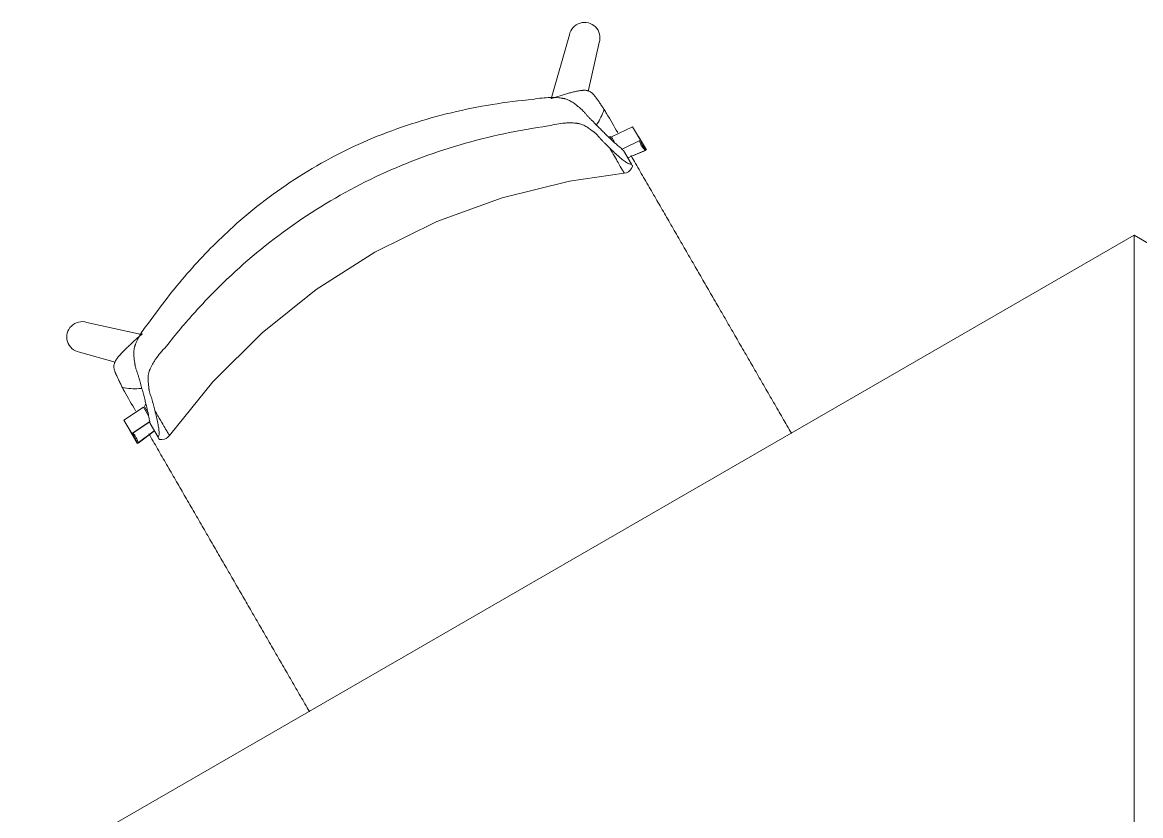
# Model space of a CAD drawing. Header units: millimetres. Extents: x 79795 to 317870, y -36033 to 97293.
# Drawn here: x 207039 to 207993, y 25088 to 25765 of the extents above; entities that cross this region are included whole.
import ezdxf

# ---------------------------------------------------------------- set-up
doc = ezdxf.new("R2010")
doc.units = ezdxf.units.MM
doc.header["$MEASUREMENT"] = 0
doc.layers.add('I-FURN', color=8, linetype='CONTINUOUS', lineweight=9)

msp = doc.modelspace()

# ---------------------------------------------------------------- linework, layer by layer
at = {"layer": 'I-FURN'}
for p, q in [((207505.79, 25754.57), (207490.3, 25700.09)), ((207521.77, 25706.35), (207531.1, 25748.16)), ((207541.64, 25667.49), (207559.56, 25676.26)), ((207559.56, 25676.26), (207566.23, 25664.72)), ((207542.31, 25664.43), (207540.81, 25667.04)), ((207544.6, 25662.38), (207541.64, 25667.49)), ((207571.37, 25656.46), (207564.71, 25668.01)), ((207566.23, 25664.72), (207550.6, 25657.07)), ((207551.77, 25656.07), (207558.58, 25644.26)), ((207555.47, 25649.66), (207571.37, 25656.46)), ((207555.51, 25649.59), (207570.53, 25656.01)), ((207554.34, 25637.02), (207556.03, 25637.87)), ((207556.03, 25637.87), (207557.22, 25638.79)), ((207557.22, 25638.79), (207558.69, 25640.53)), ((207558.69, 25640.53), (207559.62, 25642.47)), ((207448.32, 25615.57), (207505.72, 25629.74)), ((207505.72, 25629.74), (207552.51, 25636.55)), ((207552.51, 25636.55), (207554.34, 25637.02)), ((207392.78, 25595.27), (207448.32, 25615.57)), ((207339.75, 25569.09), (207392.78, 25595.27)), ((207987.32, 25583.58), (206991.42, 25008.56)), ((207987.34, 24473.58), (207987.32, 25583.58)), ((208983.24, 25008.61), (207987.32, 25583.58)), ((207987.32, 25583.58), (207987.34, 24473.58)), ((207289.87, 25537.33), (207339.75, 25569.09)), ((207243.73, 25500.38), (207289.87, 25537.33)), ((207140.85, 25498.92), (207094.33, 25509.28)), ((207201.85, 25458.66), (207243.73, 25500.38)), ((207087.92, 25483.97), (207118.46, 25475.3)), ((207164.73, 25412.67), (207201.85, 25458.66)), ((207143.37, 25437.55), (207146.33, 25432.44)), ((207125.98, 25425.97), (207142.54, 25437.1)), ((207142.54, 25437.1), (207146.96, 25429.44)), ((207132.65, 25414.42), (207125.98, 25425.97)), ((207147.9, 25424.68), (207132.65, 25414.42)), ((207147.92, 25424.58), (207133.48, 25414.87)), ((207148.2, 25423.07), (207155.02, 25411.27)), ((207130.56, 25417.39), (207137.22, 25405.84)), ((207137.22, 25405.84), (207151.83, 25416.79)), ((207138.06, 25406.29), (207151.9, 25416.67)), ((207158.2, 25409.31), (207156.06, 25409.47)), ((207160.44, 25409.71), (207158.2, 25409.31)), ((207161.84, 25410.28), (207160.44, 25409.71)), ((207163.41, 25411.32), (207161.84, 25410.28)), ((207164.73, 25412.67), (207163.41, 25411.32))]:
    msp.add_line(p, q, dxfattribs=at)
for centre, start, end in [((207518.66, 25752.21), 341.96621, 169.58244), ((207090.28, 25496.84), 71.98964, 259.60587)]:
    msp.add_arc(centre, 13.09, start, end, dxfattribs=at)
for centre, start_param, end_param in [((207582.12, 25668.93), 6.026179, 6.605675), ((207582.96, 25669.38), 6.026179, 6.605675), ((207113.57, 25413.81), 2.819103, 2.902745), ((207120.24, 25402.26), 2.819103, 3.398599), ((207121.08, 25402.71), 2.819103, 3.398599)]:
    msp.add_ellipse(centre, major_axis=(-15.06, -8.7), ratio=0.978487, start_param=start_param, end_param=end_param, dxfattribs=at)
for points, knots in [([(207490.59, 25700.33), (207492.86, 25701.06), (207496.52, 25702.24), (207500.86, 25703.56), (207503.3, 25704.28), (207505.12, 25704.8), (207506.79, 25705.26), (207508.34, 25705.67), (207509.95, 25706.07), (207511.71, 25706.47), (207513.56, 25706.84), (207515.34, 25707.13), (207516.77, 25707.28), (207517.87, 25707.34), (207518.66, 25707.34), (207519.47, 25707.3), (207520.56, 25707.18), (207521.85, 25706.87), (207523.22, 25706.3), (207524.37, 25705.56), (207525.36, 25704.71), (207526.32, 25703.71), (207527.11, 25702.78), (207527.66, 25702.08), (207527.97, 25701.67), (207528.21, 25701.35), (207528.45, 25701.04), (207528.76, 25700.62), (207529.28, 25699.9), (207530, 25698.89), (207530.69, 25697.88), (207531.26, 25697.04), (207531.71, 25696.38), (207532.17, 25695.69), (207532.78, 25694.77), (207533.85, 25693.15), (207534.76, 25691.76), (207535.35, 25690.85)], [0, 0, 0, 0, 0.125, 0.1875, 0.21875, 0.25, 0.28125, 0.3125, 0.34375, 0.375, 0.40625, 0.4375, 0.46875, 0.484375, 0.5, 0.515625, 0.53125, 0.5625, 0.59375, 0.625, 0.65625, 0.6875, 0.71875, 0.734375, 0.742188, 0.75, 0.757812, 0.765625, 0.78125, 0.8125, 0.84375, 0.859375, 0.875, 0.890625, 0.90625, 0.9375, 1, 1, 1, 1]), ([(207149, 25511.41), (207159.18, 25525.92), (207181.04, 25553.74), (207222.44, 25595.87), (207274.07, 25635.49), (207337.1, 25668.24), (207393.41, 25686.32), (207439.71, 25695.57), (207463.1, 25698.51), (207474.87, 25699.55)], [-1, -1, -1, -1, -0.863636, -0.727273, -0.545455, -0.363636, -0.181818, -0.090909, 0, 0, 0, 0]), ([(207474.87, 25699.55), (207477.5, 25700.04), (207482.51, 25700.8), (207488.17, 25701.21), (207492.33, 25701.24), (207495.26, 25701.1), (207497.55, 25700.88), (207499.07, 25700.65), (207499.92, 25700.51), (207500.54, 25700.4), (207501.15, 25700.27), (207501.94, 25700.08), (207503.25, 25699.7), (207504.97, 25699.05), (207506.81, 25698.12), (207508.46, 25697.1), (207509.97, 25696.01), (207511.37, 25694.92), (207512.48, 25694.02), (207513.25, 25693.41), (207513.69, 25693.08), (207514.02, 25692.83), (207514.35, 25692.59), (207514.77, 25692.26), (207515.46, 25691.68), (207516.37, 25690.85), (207517.33, 25689.85), (207518.51, 25688.52), (207519.6, 25687.19), (207520.71, 25685.88), (207521.61, 25684.92), (207522.54, 25683.97), (207523.77, 25682.71), (207525.91, 25680.56), (207528.86, 25677.6), (207532.14, 25674.3), (207535.25, 25671.2), (207538.26, 25668.23), (207541.09, 25665.51), (207543.71, 25663.09), (207545.32, 25661.68), (207546.09, 25661.04)], [0, 0, 0, 0, 0.035714, 0.071429, 0.089286, 0.107143, 0.125, 0.133929, 0.138393, 0.142857, 0.147321, 0.151786, 0.160714, 0.178571, 0.196429, 0.214286, 0.232143, 0.25, 0.267857, 0.276786, 0.28125, 0.285714, 0.290179, 0.294643, 0.303571, 0.321429, 0.339286, 0.357143, 0.392857, 0.410714, 0.428571, 0.446429, 0.464286, 0.5, 0.571429, 0.642857, 0.714286, 0.785714, 0.857143, 0.928571, 1, 1, 1, 1]), ([(207528.56, 25677.3), (207528.79, 25677.64), (207530.23, 25679.83), (207532.65, 25684.17), (207534.52, 25688.53), (207535.35, 25690.85)], [0.93933321, 0.93933321, 0.93933321, 0.93933321, 0.94444444, 0.97222222, 1, 1, 1, 1]), ([(207487.9, 25676.97), (207475.13, 25675.21), (207449.79, 25670.76), (207399.83, 25658.14), (207339.48, 25635.25), (207272.37, 25596.5), (207222.38, 25555.68), (207186.46, 25518.72), (207169.94, 25499.01), (207162.04, 25488.83)], [-1, -1, -1, -1, -0.9, -0.8, -0.6, -0.4, -0.2, -0.1, 0, 0, 0, 0]), ([(207540.04, 25658.16), (207538.87, 25659.29), (207537.11, 25661.01), (207535.06, 25663.04), (207533.9, 25664.21), (207533.02, 25665.09), (207532.19, 25665.96), (207531.21, 25667.11), (207530.29, 25668.25), (207529.28, 25669.39), (207528.43, 25670.24), (207527.6, 25670.96), (207526.95, 25671.46), (207526.55, 25671.75), (207526.24, 25671.97), (207525.92, 25672.2), (207525.49, 25672.5), (207524.73, 25673.06), (207523.61, 25673.91), (207522.17, 25674.97), (207520.61, 25676.02), (207518.91, 25677.01), (207517.03, 25677.9), (207515.3, 25678.51), (207514, 25678.84), (207513.22, 25678.99), (207512.62, 25679.09), (207512.01, 25679.18), (207511.19, 25679.29), (207509.7, 25679.44), (207507.47, 25679.56), (207504.63, 25679.55), (207500.62, 25679.32), (207495.19, 25678.62), (207490.41, 25677.6), (207487.9, 25676.97)], [0, 0, 0, 0, 0.125, 0.1875, 0.21875, 0.25, 0.28125, 0.3125, 0.375, 0.40625, 0.4375, 0.46875, 0.484375, 0.492188, 0.5, 0.507812, 0.515625, 0.53125, 0.5625, 0.59375, 0.625, 0.65625, 0.6875, 0.71875, 0.734375, 0.742188, 0.75, 0.757812, 0.765625, 0.78125, 0.8125, 0.84375, 0.875, 0.9375, 1, 1, 1, 1]), ([(207541.67, 25667.46), (207541.22, 25667.52), (207540.32, 25667.62), (207539.36, 25667.7), (207538.88, 25667.73)], [-0.8741323, -0.8741323, -0.8741323, -0.8741323, -0.6666667, -0.4718724, -0.4718724, -0.4718724, -0.4718724]), ([(207540.04, 25658.16), (207541.54, 25655.56), (207544.22, 25650.91), (207547.42, 25645.38), (207549.79, 25641.26), (207551.12, 25638.97), (207551.83, 25637.73), (207552.2, 25637.09), (207552.44, 25636.67), (207552.51, 25636.55), (207552.51, 25636.55)], [0, 0, 0, 0, 0.1111111, 0.2222222, 0.3333333, 0.4444444, 0.5, 0.5555556, 0.6111111, 0.6625707, 0.6625707, 0.6625707, 0.6625707]), ([(207558.25, 25651.6), (207558.6, 25651), (207560.23, 25648.18), (207563.15, 25643.11), (207567.05, 25636.35), (207570.92, 25629.66), (207575.97, 25620.91), (207582.15, 25610.2), (207588.27, 25599.6), (207593.23, 25591.02), (207597.01, 25584.46), (207600.83, 25577.86), (207605.84, 25569.17), (207612.07, 25558.39), (207619.51, 25545.5), (207627.08, 25532.39), (207634.66, 25519.25), (207642.14, 25506.29), (207648.4, 25495.46), (207653.44, 25486.73), (207657.26, 25480.11), (207661.07, 25473.51), (207666.1, 25464.81), (207672.32, 25454.03), (207678.56, 25443.22), (207683.6, 25434.49), (207687.42, 25427.88), (207691.22, 25421.29), (207693.77, 25416.87), (207695.07, 25414.63), (207695.12, 25414.53)], [-0.8977274, -0.8977274, -0.8977274, -0.8977274, -0.8928571, -0.875, -0.8571429, -0.8392857, -0.8214286, -0.7857143, -0.75, -0.7321429, -0.7142857, -0.6964286, -0.6785714, -0.6428571, -0.6071429, -0.5714286, -0.5357143, -0.5, -0.4642857, -0.4464286, -0.4285714, -0.4107143, -0.3928571, -0.3571429, -0.3214286, -0.3035714, -0.2857143, -0.2678571, -0.25, -0.2492433, -0.2492433, -0.2492433, -0.2492433]), ([(207146.74, 25430.47), (207146.39, 25432.45), (207145.68, 25435.77), (207144.43, 25440.85), (207143.36, 25444.95), (207142.23, 25449.19), (207141.01, 25453.67), (207139.93, 25457.71), (207139.01, 25461.05), (207138.43, 25463.19), (207137.91, 25464.87), (207137.34, 25466.49), (207136.73, 25468.09), (207136.16, 25469.78), (207135.78, 25471.12), (207135.51, 25472.32), (207135.36, 25473.21), (207135.29, 25473.74), (207135.24, 25474.14), (207135.19, 25474.55), (207135.12, 25475.1), (207134.98, 25476.07), (207134.76, 25477.48), (207134.51, 25479.24), (207134.33, 25481.09), (207134.27, 25483.03), (207134.38, 25485.09), (207134.67, 25486.91), (207135, 25488.23), (207135.23, 25489.01), (207135.43, 25489.6), (207135.64, 25490.19), (207135.94, 25491), (207136.51, 25492.42), (207137.45, 25494.52), (207138.81, 25497.13), (207140.9, 25500.72), (207144.09, 25505.41), (207147.26, 25509.38), (207149, 25511.41)], [0, 0, 0, 0, 0.142857, 0.214286, 0.285714, 0.357143, 0.428571, 0.5, 0.535714, 0.571429, 0.589286, 0.607143, 0.642857, 0.660714, 0.678571, 0.696429, 0.705357, 0.709821, 0.714286, 0.71875, 0.723214, 0.732143, 0.75, 0.767857, 0.785714, 0.803571, 0.821429, 0.839286, 0.848214, 0.852679, 0.857143, 0.861607, 0.866071, 0.875, 0.892857, 0.910714, 0.928571, 0.964286, 1, 1, 1, 1]), ([(207124.64, 25453.73), (207124.15, 25454.69), (207123.4, 25456.18), (207122.53, 25457.92), (207122.04, 25458.91), (207121.68, 25459.65), (207121.33, 25460.37), (207120.89, 25461.28), (207120.36, 25462.38), (207119.84, 25463.51), (207119.48, 25464.32), (207119.27, 25464.8), (207119.11, 25465.16), (207118.96, 25465.52), (207118.76, 25466), (207118.44, 25466.83), (207118.02, 25467.98), (207117.64, 25469.31), (207117.4, 25470.59), (207117.33, 25471.96), (207117.52, 25473.43), (207117.9, 25474.7), (207118.34, 25475.71), (207118.71, 25476.42), (207119.11, 25477.11), (207119.71, 25478.04), (207120.55, 25479.2), (207121.69, 25480.6), (207122.93, 25482.01), (207124.17, 25483.33), (207125.32, 25484.52), (207126.45, 25485.67), (207127.68, 25486.88), (207129.04, 25488.2), (207130.88, 25489.95), (207134.2, 25493.05), (207137.05, 25495.64), (207138.82, 25497.23)], [0, 0, 0, 0, 0.0625, 0.09375, 0.109375, 0.125, 0.140625, 0.15625, 0.1875, 0.21875, 0.234375, 0.242188, 0.25, 0.257812, 0.265625, 0.28125, 0.3125, 0.34375, 0.375, 0.40625, 0.4375, 0.46875, 0.484375, 0.5, 0.515625, 0.53125, 0.5625, 0.59375, 0.625, 0.65625, 0.6875, 0.71875, 0.75, 0.78125, 0.8125, 0.875, 1, 1, 1, 1]), ([(207162.04, 25488.83), (207160.24, 25486.98), (207156.96, 25483.35), (207153.64, 25478.99), (207151.44, 25475.63), (207150.01, 25473.18), (207149, 25471.19), (207148.39, 25469.82), (207148.06, 25469.06), (207147.84, 25468.48), (207147.62, 25467.92), (207147.37, 25467.17), (207147, 25465.87), (207146.66, 25464.07), (207146.5, 25462), (207146.51, 25460.03), (207146.64, 25458.15), (207146.83, 25456.38), (207147.01, 25454.98), (207147.11, 25454.05), (207147.16, 25453.52), (207147.19, 25453.13), (207147.23, 25452.75), (207147.28, 25452.26), (207147.39, 25451.44), (207147.6, 25450.37), (207147.91, 25449.2), (207148.39, 25447.76), (207148.92, 25446.4), (207149.42, 25444.97), (207149.77, 25443.82), (207150.09, 25442.62), (207150.52, 25441.03), (207151.26, 25438.23), (207151.86, 25435.86), (207152.26, 25434.28)], [0, 0, 0, 0, 0.0625, 0.125, 0.15625, 0.1875, 0.21875, 0.234375, 0.242188, 0.25, 0.257812, 0.265625, 0.28125, 0.3125, 0.34375, 0.375, 0.40625, 0.4375, 0.46875, 0.484375, 0.492188, 0.5, 0.507812, 0.515625, 0.53125, 0.5625, 0.59375, 0.625, 0.6875, 0.71875, 0.75, 0.78125, 0.8125, 0.875, 1, 1, 1, 1]), ([(207124.64, 25453.73), (207127.06, 25453.29), (207131.78, 25452.73), (207137.26, 25452.64), (207140.36, 25452.87), (207141.26, 25452.96)], [0, 0, 0, 0, 0.02777778, 0.05555556, 0.06696683, 0.06696683, 0.06696683, 0.06696683]), ([(207144.56, 25440.07), (207144.34, 25439.64), (207143.91, 25438.74), (207143.57, 25437.91), (207143.39, 25437.48)], [-0.5281276, -0.5281276, -0.5281276, -0.5281276, -0.3333333, -0.1189454, -0.1189454, -0.1189454, -0.1189454]), ([(207164.73, 25412.67), (207164.73, 25412.67), (207164.66, 25412.79), (207164.4, 25413.24), (207163.95, 25414.02), (207162.95, 25415.75), (207161, 25419.13), (207157.4, 25425.37), (207154.14, 25431.03), (207152.26, 25434.28)], [0.3374293, 0.3374293, 0.3374293, 0.3374293, 0.3888889, 0.4444444, 0.5138889, 0.5833333, 0.7222222, 0.8611111, 1, 1, 1, 1]), ([(207284.08, 25177.17), (207284.05, 25177.21), (207281.52, 25181.59), (207276.42, 25190.43), (207268.74, 25203.72), (207261.19, 25216.81), (207254.9, 25227.7), (207249.85, 25236.45), (207246.02, 25243.07), (207242.21, 25249.68), (207237.2, 25258.35), (207231.01, 25269.07), (207224.84, 25279.76), (207219.87, 25288.38), (207216.08, 25294.93), (207212.29, 25301.5), (207207.29, 25310.15), (207201.08, 25320.91), (207194.84, 25331.72), (207189.8, 25340.46), (207185.96, 25347.11), (207182.12, 25353.75), (207177.09, 25362.47), (207170.84, 25373.29), (207163.31, 25386.33), (207155.6, 25399.7), (207150.22, 25409.01), (207147.44, 25413.83), (207147.21, 25414.23)], [-0.7503695, -0.7503695, -0.7503695, -0.7503695, -0.75, -0.7142857, -0.6785714, -0.6428571, -0.6071429, -0.5892857, -0.5714286, -0.5535714, -0.5357143, -0.5, -0.4642857, -0.4464286, -0.4285714, -0.4107143, -0.3928571, -0.3571429, -0.3214286, -0.3035714, -0.2857143, -0.2678571, -0.25, -0.2142857, -0.1785714, -0.1428571, -0.1071429, -0.103964, -0.103964, -0.103964, -0.103964])]:
    msp.add_open_spline(points, degree=3, knots=knots, dxfattribs=at)
for points in [[(207535.35, 25690.85), (207535.7, 25690.32), (207536.4, 25689.24), (207537.1, 25688.16), (207537.45, 25687.62)], [(207537.45, 25687.62), (207540.53, 25682.3), (207543.69, 25676.83), (207546.94, 25671.19)], [(207558.58, 25644.26), (207558.12, 25644.21), (207556.97, 25644.37), (207554.61, 25645.47), (207551.7, 25647.56), (207548.28, 25650.44), (207544.37, 25653.91), (207541.52, 25656.67), (207540.04, 25658.16)], [(207546.09, 25661.04), (207547.1, 25660.1), (207549.06, 25658.37), (207550.89, 25656.82), (207551.77, 25656.07)], [(207559.23, 25643.14), (207559.42, 25642.82), (207559.65, 25642.41), (207559.6, 25642.5), (207559.27, 25643.07), (207558.86, 25643.78), (207558.58, 25644.26)], [(207141.64, 25499.66), (207140.7, 25498.85), (207139.76, 25498.04), (207138.82, 25497.23)], [(207138.82, 25497.23), (207139.74, 25498.03), (207140.67, 25498.83), (207141.6, 25499.63)], [(207126.39, 25450.29), (207126.09, 25450.87), (207125.51, 25452.01), (207124.93, 25453.16), (207124.64, 25453.73)], [(207135.84, 25433.91), (207132.59, 25439.55), (207129.44, 25445), (207126.39, 25450.29)], [(207148.2, 25423.07), (207147.99, 25424.21), (207147.57, 25426.57), (207147.04, 25429.13), (207146.74, 25430.47)], [(207152.26, 25434.28), (207152.81, 25432.25), (207153.77, 25428.4), (207154.82, 25423.28), (207155.61, 25418.87), (207155.96, 25415.31), (207155.73, 25412.72), (207155.3, 25411.64), (207155.02, 25411.27)], [(207155.02, 25411.27), (207155.3, 25410.78), (207155.71, 25410.07), (207156.04, 25409.5), (207156.09, 25409.41), (207155.86, 25409.81), (207155.67, 25410.14)]]:
    msp.add_open_spline(points, degree=3, dxfattribs=at)

doc.saveas('drawing.dxf')
